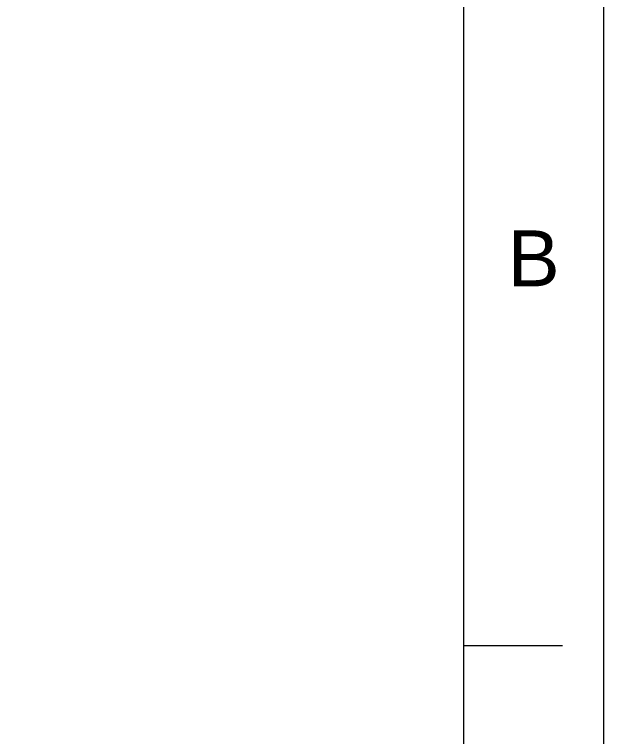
# Model space of a CAD drawing. Header units: millimetres. Extents: x 1991 to 2585, y -545 to -125.
# Drawn here: x 2524.9 to 2584.5, y -305.4 to -232.4 of the extents above; entities that cross this region are included whole.
import ezdxf

# ---------------------------------------------------------------- set-up
doc = ezdxf.new("R2010")
doc.units = ezdxf.units.MM
doc.header["$LTSCALE"] = 0.1
doc.layers.get('0').update_dxf_attribs({"lineweight": 13})
doc.layers.add('DIM', color=3, linetype='Continuous', lineweight=9)
doc.styles.get("Standard").update_dxf_attribs({"font": 'arial.ttf'})

msp = doc.modelspace()

# ---------------------------------------------------------------- linework, layer by layer
for p, q in [((2570.4, -531.258), (2570.4, -139.541)), ((2570.4, -296.228), (2580.4, -296.228))]:
    msp.add_line(p, q)
msp.add_point((2570.4, -296.228))
at = {"layer": 'DIM', "color": 7}
msp.add_lwpolyline([(1990.602, -125.4), (2584.542, -125.4), (2584.542, -545.4), (1990.602, -545.4)], close=True, dxfattribs=at)

# ---------------------------------------------------------------- texts
at = {"insert": (2577.471, -257.056), "char_height": 5.657, "attachment_point": 5}
msp.add_mtext_dynamic_manual_height_columns('B', width=10, gutter_width=12.5, heights=[0], dxfattribs=at)

doc.saveas('drawing.dxf')
